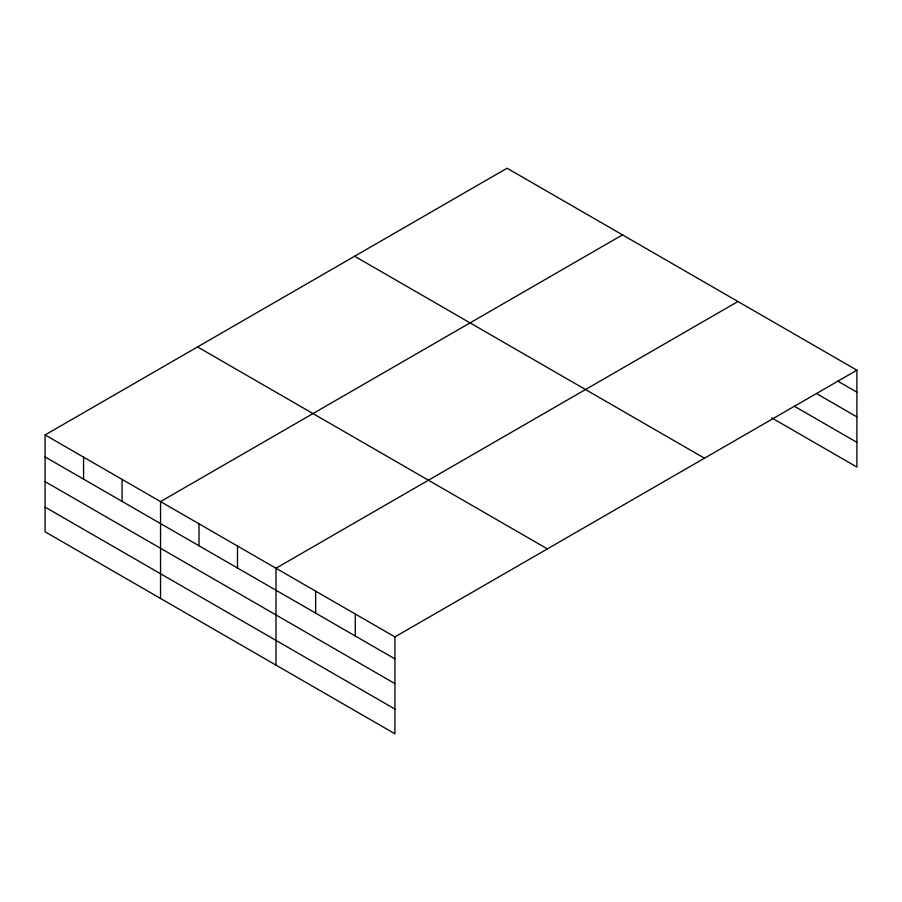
<?xml version="1.0" encoding="UTF-8"?>
<svg xmlns="http://www.w3.org/2000/svg" width="902" height="902" viewBox="0 0 902 902"><rect width="100%" height="100%" fill="white"/><g stroke="black" fill="none" stroke-linecap="round" stroke-linejoin="round"><path stroke-width="1.35" d="M856.9 370.192L507.082 168.223L45.1 434.944L45.1 531.808L394.918 733.777L394.918 636.913L856.9 370.192L856.9 467.056L771.605 417.806M622.515 234.87L160.545 501.591L160.545 598.466M737.96 301.516L275.978 568.237L275.978 665.112M837.676 381.072L856.9 392.167M817.257 393.994L856.9 416.882M794.425 406.272L856.9 442.341M354.621 256.236L704.451 458.205M197.549 346.92L547.379 548.89M45.1 434.944L394.918 636.913M45.1 456.931L394.918 658.888M45.1 481.634L394.918 683.603M45.1 507.104L394.918 709.062M355.275 614.014L355.275 636M315.632 591.126L315.632 613.112M237.497 546.026L237.497 568.012M199.026 523.803L199.026 545.789M122.063 479.379L122.063 501.354M83.582 457.156L83.582 479.142"/></g></svg>
